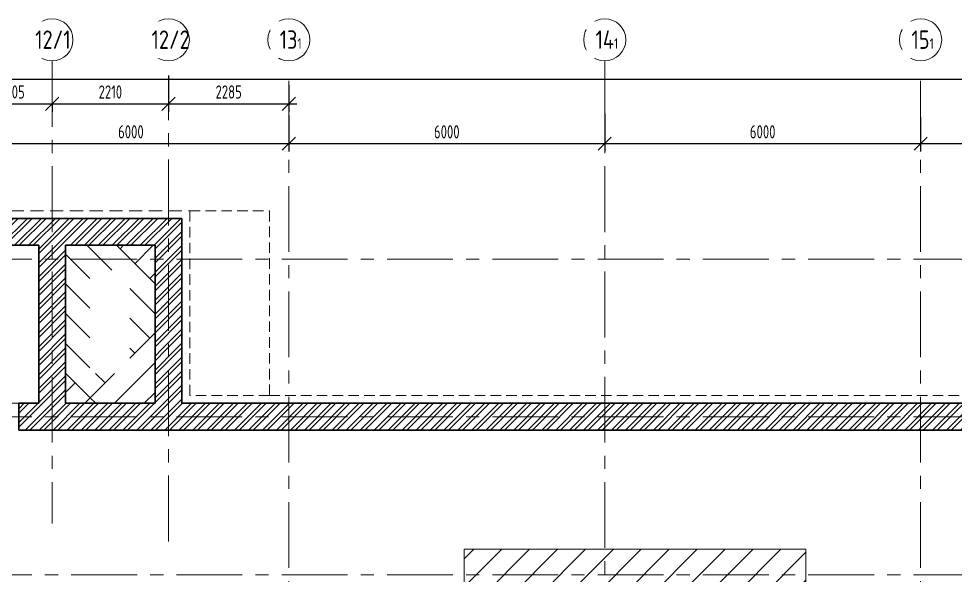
# Model space of a CAD drawing. Header units: millimetres. Extents: x -8417289 to 9420486, y 0 to 208205.
# Drawn here: x -316303 to -298514, y 124595 to 135163 of the extents above; entities that cross this region are included whole.
import ezdxf

# ---------------------------------------------------------------- set-up
doc = ezdxf.new("R2010")
doc.units = ezdxf.units.MM
doc.header["$MEASUREMENT"] = 0
for name, pattern in [('ADSK_Штриховая_ш2 п1', [3, 2, -1]), ('CENTER', [2, 1.25, -0.25, 0.25, -0.25]), ('TRATTEGGIATA', [0.75, 0.5, -0.25])]:
    doc.linetypes.add(name, pattern=pattern)
doc.layers.get('0').update_dxf_attribs({"color": 250, "lineweight": 9})
for name, color, linetype, lineweight in [('1 этаж тонкие линии!', 250, 'Continuous', 0), ('АР_МосжилНии_Стены', 127, 'Continuous', 30), ('АР_Оси', 195, 'Continuous', 9), ('АР_Оси размеры', 164, 'Continuous', 9), ('АР_тонкая линия', 250, 'Continuous', 0), ('АР_Штриховка кирпич', 250, 'Continuous', 9), ('Эвакуация', 7, 'Continuous', 9)]:
    doc.layers.add(name, color=color, linetype=linetype, lineweight=lineweight)
doc.styles.add('ГОСТ 2.304', font='isocpeur.TTF', dxfattribs={"width": 0.7})
doc.dimstyles.new('СПДС', dxfattribs={"dimscale": 100, "dimtxt": 2.5, "dimasz": 2.5, "dimexe": 1.5, "dimexo": 0, "dimgap": 1, "dimtad": 1, "dimdec": 0, "dimrnd": 1, "dimtxsty": 'ГОСТ 2.304', "dimblk": 'OBLIQUE', "dimcen": 2.5, "dimdle": 1.5, "dimadec": 0, "dimazin": 2, "dimtfac": 0.75, "dimtdec": 0, "dimtmove": 1, "dimatfit": 3, "dimfxl": 1, "dimtolj": 1, "dimarcsym": 1})

# ---------------------------------------------------------------- blocks, each defined once
blk = doc.blocks.new('_Oblique')
at = {"color": 0, "linetype": 'ByBlock', "lineweight": -2}
blk.add_line((-0.5, -0.5), (0.5, 0.5), dxfattribs=at)
blk = doc.blocks.new('*D580')
at = {"layer": 'АР_Оси размеры', "color": 0, "lineweight": -2, "ltscale": 100, "transparency": 16777216}
for p, q in [((-317172, 133252), (-317172, 132641)), ((-311172, 133326), (-311172, 132641)), ((-317322, 132791), (-311022, 132791))]:
    blk.add_line(p, q, dxfattribs=at)
at = {"layer": 'АР_Оси размеры', "color": 0, "lineweight": -2, "ltscale": 100, "transparency": 16777216, "xscale": 250, "yscale": 250, "zscale": 250, "rotation": 180}
blk.add_blockref('_Oblique', (-317172, 132791), dxfattribs=at)
at = {"layer": 'АР_Оси размеры', "color": 0, "lineweight": -2, "ltscale": 100, "transparency": 16777216, "xscale": 250, "yscale": 250, "zscale": 250}
blk.add_blockref('_Oblique', (-311172, 132791), dxfattribs=at)
at = {"layer": 'АР_Оси размеры', "color": 0, "ltscale": 100, "transparency": 16777216, "insert": (-314172, 133016), "char_height": 250, "attachment_point": 5, "style": 'ГОСТ 2.304'}
blk.add_mtext('\\A1;6000', dxfattribs=at)
blk = doc.blocks.new('*D581')
at = {"layer": 'АР_Оси размеры', "color": 0, "lineweight": -2, "ltscale": 100, "transparency": 16777216}
for p, q in [((-311172, 133326), (-311172, 132641)), ((-305172, 133363), (-305172, 132641)), ((-311322, 132791), (-305022, 132791))]:
    blk.add_line(p, q, dxfattribs=at)
at = {"layer": 'АР_Оси размеры', "color": 0, "lineweight": -2, "ltscale": 100, "transparency": 16777216, "xscale": 250, "yscale": 250, "zscale": 250, "rotation": 180}
blk.add_blockref('_Oblique', (-311172, 132791), dxfattribs=at)
at = {"layer": 'АР_Оси размеры', "color": 0, "lineweight": -2, "ltscale": 100, "transparency": 16777216, "xscale": 250, "yscale": 250, "zscale": 250}
blk.add_blockref('_Oblique', (-305172, 132791), dxfattribs=at)
at = {"layer": 'АР_Оси размеры', "color": 0, "ltscale": 100, "transparency": 16777216, "insert": (-308172, 133016), "char_height": 250, "attachment_point": 5, "style": 'ГОСТ 2.304'}
blk.add_mtext('\\A1;6000', dxfattribs=at)
blk = doc.blocks.new('*D582')
at = {"layer": 'АР_Оси размеры', "color": 0, "lineweight": -2, "ltscale": 100, "transparency": 16777216}
for p, q in [((-305172, 133363), (-305172, 132641)), ((-299172, 133293), (-299172, 132641)), ((-305322, 132791), (-299022, 132791))]:
    blk.add_line(p, q, dxfattribs=at)
at = {"layer": 'АР_Оси размеры', "color": 0, "lineweight": -2, "ltscale": 100, "transparency": 16777216, "xscale": 250, "yscale": 250, "zscale": 250, "rotation": 180}
blk.add_blockref('_Oblique', (-305172, 132791), dxfattribs=at)
at = {"layer": 'АР_Оси размеры', "color": 0, "lineweight": -2, "ltscale": 100, "transparency": 16777216, "xscale": 250, "yscale": 250, "zscale": 250}
blk.add_blockref('_Oblique', (-299172, 132791), dxfattribs=at)
at = {"layer": 'АР_Оси размеры', "color": 0, "ltscale": 100, "transparency": 16777216, "insert": (-302172, 133016), "char_height": 250, "attachment_point": 5, "style": 'ГОСТ 2.304'}
blk.add_mtext('\\A1;6000', dxfattribs=at)
blk = doc.blocks.new('*D583')
at = {"layer": 'АР_Оси размеры', "color": 0, "lineweight": -2, "ltscale": 100, "transparency": 16777216}
for p, q in [((-299172, 133293), (-299172, 132641)), ((-293172, 133292), (-293172, 132641)), ((-299322, 132791), (-293022, 132791))]:
    blk.add_line(p, q, dxfattribs=at)
at = {"layer": 'АР_Оси размеры', "color": 0, "lineweight": -2, "ltscale": 100, "transparency": 16777216, "xscale": 250, "yscale": 250, "zscale": 250, "rotation": 180}
blk.add_blockref('_Oblique', (-299172, 132791), dxfattribs=at)
at = {"layer": 'АР_Оси размеры', "color": 0, "lineweight": -2, "ltscale": 100, "transparency": 16777216, "xscale": 250, "yscale": 250, "zscale": 250}
blk.add_blockref('_Oblique', (-293172, 132791), dxfattribs=at)
at = {"layer": 'АР_Оси размеры', "color": 0, "ltscale": 100, "transparency": 16777216, "insert": (-296172, 133016), "char_height": 250, "attachment_point": 5, "style": 'ГОСТ 2.304'}
blk.add_mtext('\\A1;6000', dxfattribs=at)
blk = doc.blocks.new('*D585')
at = {"layer": 'АР_Оси размеры', "color": 0, "lineweight": -2, "ltscale": 100, "transparency": 16777216}
for p, q in [((-317322, 133547), (-315517, 133547)), ((-317172, 133566), (-317172, 133397)), ((-315667, 133566), (-315667, 133397))]:
    blk.add_line(p, q, dxfattribs=at)
at = {"layer": 'АР_Оси размеры', "color": 0, "lineweight": -2, "ltscale": 100, "transparency": 16777216, "xscale": 250, "yscale": 250, "zscale": 250, "rotation": 180}
blk.add_blockref('_Oblique', (-317172, 133547), dxfattribs=at)
at = {"layer": 'АР_Оси размеры', "color": 0, "lineweight": -2, "ltscale": 100, "transparency": 16777216, "xscale": 250, "yscale": 250, "zscale": 250}
blk.add_blockref('_Oblique', (-315667, 133547), dxfattribs=at)
at = {"layer": 'АР_Оси размеры', "color": 0, "ltscale": 100, "transparency": 16777216, "insert": (-316420, 133772), "char_height": 250, "attachment_point": 5, "style": 'ГОСТ 2.304'}
blk.add_mtext('\\A1;1505', dxfattribs=at)
blk = doc.blocks.new('*D586')
at = {"layer": 'АР_Оси размеры', "color": 0, "lineweight": -2, "ltscale": 100, "transparency": 16777216}
for p, q in [((-313457, 134088), (-313457, 133397)), ((-315817, 133547), (-313307, 133547)), ((-315667, 133566), (-315667, 133397))]:
    blk.add_line(p, q, dxfattribs=at)
at = {"layer": 'АР_Оси размеры', "color": 0, "lineweight": -2, "ltscale": 100, "transparency": 16777216, "xscale": 250, "yscale": 250, "zscale": 250, "rotation": 180}
blk.add_blockref('_Oblique', (-315667, 133547), dxfattribs=at)
at = {"layer": 'АР_Оси размеры', "color": 0, "lineweight": -2, "ltscale": 100, "transparency": 16777216, "xscale": 250, "yscale": 250, "zscale": 250}
blk.add_blockref('_Oblique', (-313457, 133547), dxfattribs=at)
at = {"layer": 'АР_Оси размеры', "color": 0, "ltscale": 100, "transparency": 16777216, "insert": (-314562, 133772), "char_height": 250, "attachment_point": 5, "style": 'ГОСТ 2.304'}
blk.add_mtext('\\A1;2210', dxfattribs=at)
blk = doc.blocks.new('*D587')
at = {"layer": 'АР_Оси размеры', "color": 0, "lineweight": -2, "ltscale": 100, "transparency": 16777216}
for p, q in [((-313457, 134088), (-313457, 133397)), ((-311172, 133904), (-311172, 133397)), ((-313607, 133547), (-311022, 133547))]:
    blk.add_line(p, q, dxfattribs=at)
at = {"layer": 'АР_Оси размеры', "color": 0, "lineweight": -2, "ltscale": 100, "transparency": 16777216, "xscale": 250, "yscale": 250, "zscale": 250, "rotation": 180}
blk.add_blockref('_Oblique', (-313457, 133547), dxfattribs=at)
at = {"layer": 'АР_Оси размеры', "color": 0, "lineweight": -2, "ltscale": 100, "transparency": 16777216, "xscale": 250, "yscale": 250, "zscale": 250}
blk.add_blockref('_Oblique', (-311172, 133547), dxfattribs=at)
at = {"layer": 'АР_Оси размеры', "color": 0, "ltscale": 100, "transparency": 16777216, "insert": (-312315, 133772), "char_height": 250, "attachment_point": 5, "style": 'ГОСТ 2.304'}
blk.add_mtext('\\A1;2285', dxfattribs=at)
blk = doc.blocks.new('*D588')
at = {"layer": 'АР_Оси размеры', "color": 0, "lineweight": -2, "ltscale": 100, "transparency": 16777216}
for p, q in [((-353172, 134013), (-353172, 134163)), ((-289662, 134013), (-289662, 134163)), ((-353322, 134013), (-289512, 134013))]:
    blk.add_line(p, q, dxfattribs=at)
at = {"layer": 'АР_Оси размеры', "color": 0, "lineweight": -2, "ltscale": 100, "transparency": 16777216, "xscale": 250, "yscale": 250, "zscale": 250, "rotation": 180}
blk.add_blockref('_Oblique', (-353172, 134013), dxfattribs=at)
at = {"layer": 'АР_Оси размеры', "color": 0, "lineweight": -2, "ltscale": 100, "transparency": 16777216, "xscale": 250, "yscale": 250, "zscale": 250}
blk.add_blockref('_Oblique', (-289662, 134013), dxfattribs=at)
at = {"layer": 'АР_Оси размеры', "color": 0, "ltscale": 100, "transparency": 16777216, "insert": (-321417, 134238), "char_height": 250, "attachment_point": 5, "style": 'ГОСТ 2.304'}
blk.add_mtext('\\A1;63510', dxfattribs=at)

msp = doc.modelspace()

# ---------------------------------------------------------------- hatches: boundary and pattern name
at = {"layer": '1 этаж тонкие линии!', "ltscale": 100, "transparency": 33554559}
h = msp.add_hatch(dxfattribs=at)
h.set_pattern_fill('AR-PARQ1', scale=200, angle=45, style=0)
h.set_pattern_definition([(135, (-16265.2, 60081), (-3394.113, 0), [2400, -2400]), (135, (-15982.3, 60363.8), (-3394.113, 0), [2400, -2400]), (135, (-15699.5, 60646.7), (-3394.113, 0), [2400, -2400]), (135, (-15416.6, 60929.5), (-3394.113, 0), [2400, -2400]), (135, (-15133.8, 61212.4), (-3394.113, 0), [2400, -2400]), (135, (-14851, 61495.2), (-3394.113, 0), [2400, -2400]), (135, (-14568, 61778), (-3394.113, 0), [2400, -2400]), (45, (-17962.2, 61778), (3394.113, 0), [2400, -2400]), (45, (-18245, 62061), (3394.113, 0), [2400, -2400]), (45, (-18528, 62343.7), (3394.113, 0), [2400, -2400]), (45, (-18810.7, 62626.6), (3394.113, 0), [2400, -2400]), (45, (-19093.6, 62909.4), (3394.113, 0), [2400, -2400]), (45, (-19376.4, 63192.3), (3394.113, 0), [2400, -2400]), (45, (-19659.3, 63475), (3394.113, 0), [2400, -2400])])
h.paths.add_polyline_path([(-314949.2, 130386), (-314192.9, 130386), (-314192.9, 128428.1), (-314949.2, 128428.1)], flags=16)
h.paths.add_polyline_path([(-315412.1, 130860.7), (-313712.1, 130860.7), (-313712.1, 127860.7), (-315412.1, 127860.7)])
at = {"layer": 'АР_тонкая линия', "ltscale": 500, "true_color": 0xed1f24}
h = msp.add_hatch(dxfattribs=at)
h.set_pattern_fill('ANSI31', color=240, scale=3000, angle=180, style=0)
h.paths.add_polyline_path([(-302854.1, 123589.9), (-302854.1, 115850.7), (-301353.9, 115850.7), (-301353.9, 125090.2), (-307843.6, 125090.2), (-307843.6, 123589.9)])
at = {"layer": 'АР_Штриховка кирпич', "ltscale": 100}
h = msp.add_hatch(dxfattribs=at)
h.set_pattern_fill('ANSI32', color=256, scale=500)
h.set_pattern_definition([(45, (-15289.27, 0), (-132.58252, 132.58252), []), (45, (-15200.88, 0), (-132.58252, 132.58252), [])])
h.paths.add_polyline_path([(-313815.2, 128908.6), (-313852.2, 128908.6)], flags=17)
h.paths.add_polyline_path([(-313202.1, 128879.9), (-313712.1, 128879.9), (-313712.1, 127860.7), (-315412.1, 127860.7), (-315412.1, 130860.7), (-313712.1, 130860.7), (-313712.1, 128879.5), (-313202.1, 128880.3), (-313202.1, 131370.7), (-322816.8, 131370.7), (-322816.8, 130860.7), (-315922.1, 130860.7), (-315922.1, 127860.7), (-316302.4, 127860.7), (-316302.4, 127350.7), (-315691.5, 127350.7), (-297132.1, 127350.7), (-297132.1, 127741.8), (-297067.1, 127741.8), (-297067.1, 127860.7), (-313202.1, 127860.7)])

# ---------------------------------------------------------------- linework, layer by layer
at = {"linetype": 'TRATTEGGIATA', "ltscale": 500}
for p, q in [((-323580.9, 131520.7), (-313054.2, 131515.6)), ((-317202.7, 127860.7), (-316302.4, 127860.7))]:
    msp.add_line(p, q, dxfattribs=at)
at = {"layer": 'АР_МосжилНии_Стены', "ltscale": 100}
for p, q in [((-323432.1, 131370.7), (-313202.1, 131370.7)), ((-313202.1, 131370.7), (-313202.1, 128509.5)), ((-322922.1, 130860.7), (-315922.1, 130860.7)), ((-315922.1, 130860.7), (-315922.1, 127860.7)), ((-315412.1, 130860.7), (-313712.1, 130860.7)), ((-315412.1, 130860.7), (-315412.1, 127860.7)), ((-313712.1, 130860.7), (-313712.1, 128509.5)), ((-313712.1, 128908.6), (-313712.1, 127860.7)), ((-313202.1, 128908.6), (-313202.1, 127860.7)), ((-316302.4, 127860.7), (-315922.1, 127860.7)), ((-316302.4, 127860.7), (-316302.4, 127350.7)), ((-315412.1, 127860.7), (-313712.1, 127860.7)), ((-313202.1, 127860.7), (-299711.5, 127860.7)), ((-300337.1, 127860.7), (-297067.1, 127860.7)), ((-316302.4, 127350.7), (-299776.5, 127350.7)), ((-300272.1, 127350.7), (-297132.1, 127350.7))]:
    msp.add_line(p, q, dxfattribs=at)
at = {"layer": 'АР_Оси', "linetype": 'CENTER', "ltscale": 1000}
for p, q in [((-315667.1, 134363.2), (-315667.1, 125575.6)), ((-305172.1, 134363.2), (-305172.1, 78630.8)), ((-313457.1, 125238.8), (-313457.1, 133983.5)), ((-311172.1, 133984.9), (-311172.1, 78252.6)), ((-299172.1, 133984.9), (-299172.1, 78252.6)), ((-359305.8, 130600.7), (-276127.4, 130600.7)), ((-359305.8, 127600.7), (-276127.4, 127600.7)), ((-359305.8, 124600.7), (-276127.4, 124600.7))]:
    msp.add_line(p, q, dxfattribs=at)
at = {"layer": 'АР_Оси', "ltscale": 0.5}
for centre in [(-315672.1, 134763.2), (-313462.1, 134763.2), (-311172.1, 134763.2), (-305172.1, 134763.2), (-299172.1, 134763.2)]:
    msp.add_circle(centre, 400, dxfattribs=at)
at = {"layer": 'АР_тонкая линия', "linetype": 'ADSK_Штриховая_ш2 п1', "ltscale": 100}
msp.add_line((-311541.5, 128010.7), (-297659.6, 128010.7), dxfattribs=at)
msp.add_lwpolyline([(-313054.2, 131515.6), (-311541.5, 131515.6), (-311541.5, 128010.7), (-313054.2, 128010.7)], close=True, dxfattribs=at)
at = {"layer": 'АР_тонкая линия', "color": 18, "ltscale": 500, "true_color": 0x000000}
msp.add_lwpolyline([(-307843.6, 123589.9), (-307843.6, 125090.2), (-301353.9, 125090.2), (-301353.9, 115850.7), (-302854.1, 115850.7), (-302854.1, 123589.9), (-307843.6, 123589.9)], dxfattribs=at)
at = {"layer": 'Эвакуация', "lineweight": 13, "ltscale": 500}
msp.add_lwpolyline([(-307843.6, 123589.9), (-307843.6, 125090.2), (-301353.9, 125090.2), (-301353.9, 115850.7)], dxfattribs=at)

# ---------------------------------------------------------------- dimensions: what is measured, and where the dimension line sits
at = {"layer": 'АР_Оси размеры', "ltscale": 100}
for base, p1, p2, picture, middle in [((-313457.1, 133546.7), (-315667.1, 133566), (-313457.1, 134087.6), '*D586', (-314562.1, 133771.7)), ((-311172.1, 133546.7), (-313457.1, 134087.6), (-311172.1, 133904.1), '*D587', (-312314.6, 133771.7)), ((-315667.1, 133546.7), (-317172.1, 133566), (-315667.1, 133566), '*D585', (-316419.6, 133771.7)), ((-311172.1, 132790.8), (-317172.1, 133252), (-311172.1, 133326.4), '*D580', (-314172.1, 133015.8)), ((-305172.1, 132790.8), (-311172.1, 133326.4), (-305172.1, 133363.4), '*D581', (-308172.1, 133015.8)), ((-299172.1, 132790.8), (-305172.1, 133363.4), (-299172.1, 133292.8), '*D582', (-302172.1, 133015.8)), ((-293172.1, 132790.8), (-299172.1, 133292.8), (-293172.1, 133292), '*D583', (-296172.1, 133015.8))]:
    dim = msp.add_linear_dim(base=base, p1=p1, p2=p2, dimstyle='СПДС', dxfattribs=at)
    dim.commit()
    dim.dimension.update_dxf_attribs({"geometry": picture, "text_midpoint": middle})

# ---------------------------------------------------------------- next in the draw order: texts
at = {"layer": 'АР_Оси', "char_height": 350, "width": 123.867, "attachment_point": 1, "line_spacing_factor": 1.149209, "style": 'ГОСТ 2.304', "bg_fill": 2}
for s, insert in [('{\\W0.8;12/1}', (-315989.8, 134940.9)), ('{\\W0.8;12/2}', (-313779.8, 134940.9)), ('{\\W0.8;15\\H0.57143x;1}', (-299346.2, 134940.9))]:
    msp.add_mtext(s, dxfattribs=dict(at, insert=insert))
at = {"layer": 'АР_Оси', "ltscale": 0.5, "char_height": 350, "width": 123.867, "attachment_point": 1, "line_spacing_factor": 1.149209, "style": 'ГОСТ 2.304', "bg_fill": 2}
for s, insert in [('{\\W0.8;13\\H0.57143x;1}', (-311346.2, 134940.9)), ('{\\W0.8;14\\H0.57143x;1}', (-305346.2, 134940.9))]:
    msp.add_mtext(s, dxfattribs=dict(at, insert=insert))

# ---------------------------------------------------------------- next in the draw order: dimensions: what is measured, and where the dimension line sits
at = {"layer": 'АР_Оси размеры', "ltscale": 100}
dim = msp.add_linear_dim(base=(-289662.1, 134013.2), p1=(-353172.1, 134013.2), p2=(-289662.1, 134013.2), dimstyle='СПДС', dxfattribs=at)
dim.commit()
dim.dimension.update_dxf_attribs({"geometry": '*D588', "text_midpoint": (-321417.1, 134238.2)})

doc.saveas('drawing.dxf')
